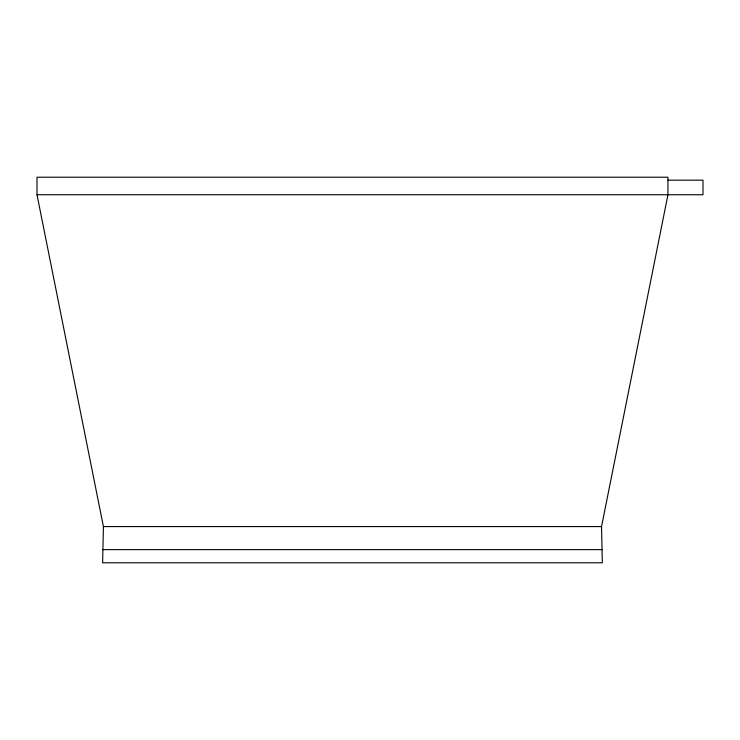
<?xml version="1.0" encoding="UTF-8"?>
<svg xmlns="http://www.w3.org/2000/svg" width="740" height="740" viewBox="0 0 740 740"><rect width="100%" height="100%" fill="white"/><g stroke="black" fill="none" stroke-linecap="round" stroke-linejoin="round"><path stroke-width="1.11" d="M37 194.824L37 177.212L667.952 177.212L667.952 194.74L601.537 526.584L602.332 562.788L102.62 562.788L103.415 526.584L37 194.74L703 194.74L703 180.162L667.952 180.162M103.415 526.584L601.537 526.584M102.62 549.644L602.332 549.644"/></g></svg>
